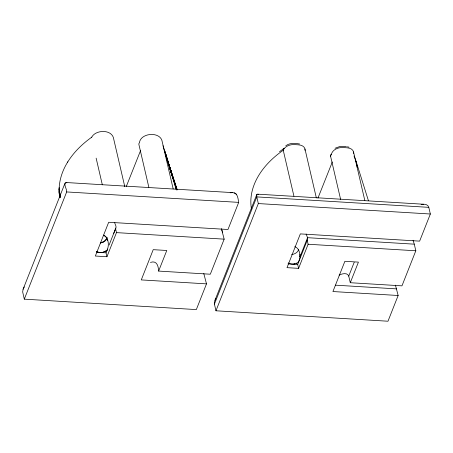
<?xml version="1.0" encoding="UTF-8"?>
<svg xmlns="http://www.w3.org/2000/svg" width="453" height="453" viewBox="0 0 453 453"><rect width="100%" height="100%" fill="white"/><g stroke="black" fill="none" stroke-linecap="round" stroke-linejoin="round"><path stroke-width="0.68" d="M67.814 161.834C61.495 171.806 57.922 183.89 59.485 195.719M59.122 190.107L59.892 197.106L59.145 188.748M106.976 237.525C106.557 240.696 103.176 242.429 100.323 242.927M114.677 222.797L115.906 226.058A7.14 4.909 21.6 0 1 115.566 228.708L116.472 232.616L106.942 256.732L95.34 256.03L108.686 222.259L227.978 229.501L238.697 202.378C238.006 198.873 237.825 192.604 232.808 192.638L65.838 182.502C63.063 184.433 67.276 189.467 66.67 191.936L24.309 299.15L196.33 309.592L206.494 283.867L203.782 273.516M65.028 183.12L23.092 289.252L22.667 291.925L24.309 299.15M91.54 137.729L91.665 137.372M113.68 233.55L115.849 228.069M106.942 256.732L106.036 252.825L107.554 249.031A13.216 12.559 -82.3 0 0 107.91 247.808A14.077 13.375 -82.3 0 0 108.244 242.87A12.718 12.078 -82.2 0 0 107.757 240.379A11.189 10.634 -82.2 0 0 107.327 239.201A9.932 9.434 -82.2 0 0 106.789 238.125A8.669 8.233 -82.2 0 0 106.155 237.168L105.436 236.37A6.54 6.212 -82.2 0 0 104.654 235.736A5.798 5.504 -82.3 0 0 103.845 235.283A5.351 5.079 -82.1 0 0 103.448 235.124M109.105 245.045L115.566 228.708M222.168 230.871L221.449 228.793L224.167 239.15L210.311 274.218L158.629 271.081L166.772 250.486L153.222 249.665L141.274 279.909L206.494 283.867M395.435 285.147L398.147 295.498L387.983 321.222L215.962 310.786L214.337 303.703L214.745 300.883L256.806 194.49L257.531 194.139L258.737 194.575M214.411 304.116L256.777 196.902L256.806 194.49M215.962 310.786L258.329 203.567L256.777 196.902L428.798 207.344L430.35 214.009L419.631 241.132L300.339 233.895L286.998 267.661L298.595 268.363L308.125 244.246L307.219 240.339A7.14 4.909 21.6 0 0 307.559 237.689L306.115 233.997M298.595 268.363L297.689 264.461L307.219 240.339M294.795 246.659C298.085 247.683 299.58 251.336 299.897 254.507A14.088 13.38 -82.3 0 1 299.931 256.981L307.559 237.689L414.28 244.167L415.82 250.781L401.964 285.849L350.282 282.717L348.742 276.098L354.201 262.298M350.282 282.717L358.425 262.117L344.88 261.296L332.927 291.539L398.147 295.498M139.513 142.14C141.449 132.956 158.873 131.568 161.885 140.322L173.171 188.89M126.313 186.426L140.673 150.322M340.662 199.592L330.565 156.211L331.789 153.131A9.066 5.946 -13.1 0 1 342.825 147.536L347.123 147.803A9.066 5.946 -13.1 0 1 353.567 153.454M317.966 198.063L332.326 161.953M23.092 289.252L24.309 286.93M215.056 300.141L215.9 298.657M91.959 136.766C95.934 129.96 110.475 129.275 113.318 137.361L124.785 186.676M67.593 162.174C73.754 152.168 82.367 143.856 91.897 137.072M107.559 249.031A12.22 11.614 -82.3 0 1 106.959 250.498L103.227 252.208A7.14 4.683 -13.1 0 1 97.582 251.862L96.766 251.415M279.524 151.693L283.55 148.703M106.953 250.492L103.227 252.208M285.775 145.815C289.682 142.689 294.994 143.233 299.614 143.969M335.084 148.233L340.01 146.455L346.403 146.653M297.083 263.057L296.228 263.431M294.886 263.839L293.986 264.008M150.47 262.372C156.744 260.316 158.329 265.588 158.629 271.081M421.103 204.524C423.81 203.867 427.96 204.082 428.798 207.344M230.158 192.763L232.808 192.638M257.814 194.173L423.629 204.241M66.67 191.936L238.697 202.378M258.329 203.567L430.35 214.009M116.472 232.616L224.167 239.15M308.125 244.246L415.82 250.781M96.755 252.264L106.036 252.825M288.017 263.873L297.689 264.461M335.463 285.169L396.613 288.884M65.838 182.502L66.925 182.853M347.451 146.772L349.02 147.197M234.314 192.916L236.426 194.246M97.582 251.862L96.619 251.313M103.845 235.283L106.155 237.174L107.752 240.379M163.023 145.724L176.291 189.767M413.045 240.266L414.269 244.116M170.447 171.087L176.868 189.773L165.305 153.476L177.004 189.631M169.603 167.989L170.056 169.32M177.044 189.886L170.509 170.645L176.8 189.303M169.598 168.018L170.051 169.348M368.419 200.662L355.899 160.775M167.44 160.985L166.993 159.643L167.412 160.945M167.887 162.321L177.072 189.773M167.853 162.276L176.908 189.53M176.936 189.337L165.492 154.547L176.891 189.513M176.964 189.852L165.096 152.412L176.591 189.314M164.852 151.353L176.789 189.83M164.564 150.243L176.472 189.592M222.417 231.71L222.627 232.531M348.742 276.098C347.734 272.916 343.567 273.436 341.075 274.32A14.054 9.932 -42.9 0 0 339.11 275.13M304.971 148.992L316.347 197.899M293.923 196.155L283.221 150.169A9.066 5.946 -13.1 0 1 294.257 144.575L298.555 144.841A9.066 5.946 -13.1 0 1 305.011 150.39M148.844 187.27L138.912 144.581A3.573 2.452 21.7 0 1 139.688 142.616M96.132 158.137L102.333 184.801M353.538 151.953L364.846 200.594M59.354 194.614L59.717 197.389L59.252 193.499M59.768 197.293L59.179 192.383L59.751 197.304M59.858 197.565L59.139 191.268L59.841 197.587M60.045 196.166L59.19 187.78L60.045 196.183M299.897 254.507A14.071 13.369 -82.3 0 1 299.546 259.478L298.261 262.378A7.14 4.683 -13.1 0 1 288.272 262.944M298.606 249.382A7.14 4.683 -13.1 0 1 291.63 254.609M251.46 208.992A94.275 62.605 -11.3 0 1 283.289 150.215M283.318 150.198A3.681 2.089 40.2 0 1 284.201 148.261M353.991 155.968A94.275 61.059 -14.9 0 1 357.241 167.27M330.565 156.211A3.573 2.452 21.7 0 1 331.341 154.252M106.953 237.751C106.393 240.673 103.346 242.298 100.668 242.859C103.346 242.281 106.37 240.668 106.953 237.751M60.028 197.332L59.139 188.946L60.023 197.361"/></g></svg>
